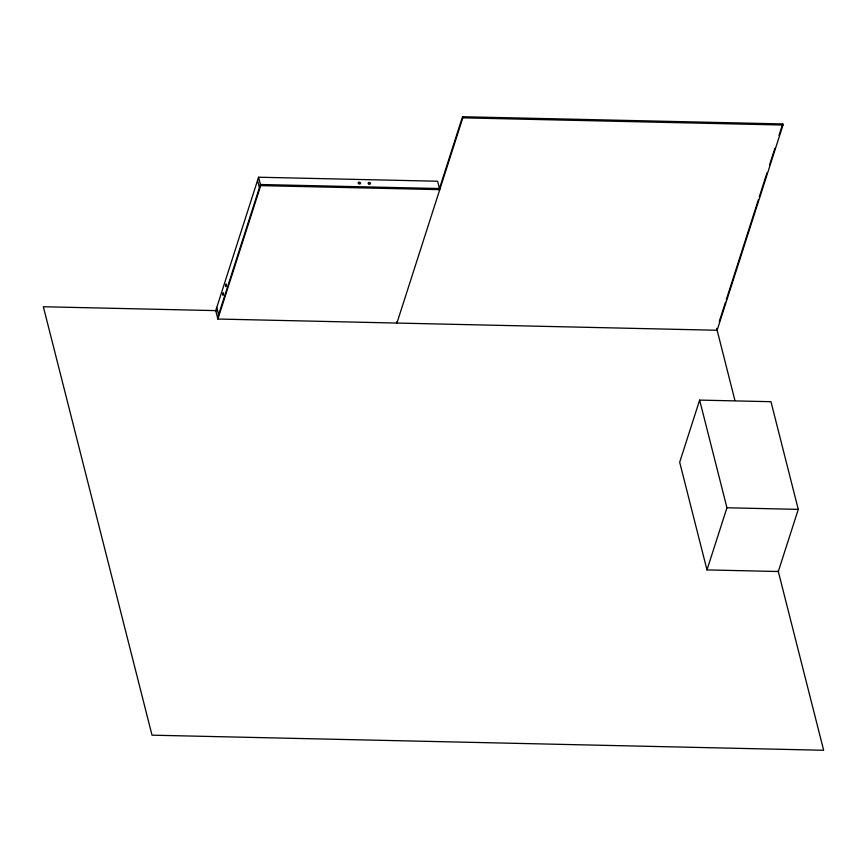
<?xml version="1.0" encoding="UTF-8"?>
<svg xmlns="http://www.w3.org/2000/svg" width="867" height="867" viewBox="0 0 867 867"><rect width="100%" height="100%" fill="white"/><g stroke="black" fill="none" stroke-linecap="round" stroke-linejoin="round"><path stroke-width="1.3" d="M217.877 319.034L260.707 185.625L439.753 189.645L437.618 181.236L258.572 177.215L215.742 310.624L217.877 319.034L717.117 330.251L782.999 125.043L782.717 123.927L462.523 116.731L439.049 189.83M217.595 317.907L260.425 184.508L439.471 188.529M462.523 116.731L462.805 117.847L396.923 323.055L396.631 321.928M719.307 321.429L725.484 302.193M726.308 299.635L758.419 199.594M759.243 197.026L767.067 172.663M769.538 164.968L774.892 148.29M779.01 135.469L782.717 123.927M699.636 400.099L679.685 462.252L706.984 569.912L778.317 571.516L798.269 509.373L770.958 401.703L699.636 400.099L726.947 507.769L706.984 569.912M462.805 117.847L782.999 125.043M216.674 310.635L43.35 306.745L152.018 735.173L823.65 750.269L778.122 570.779M726.947 507.769L798.269 509.373M716.651 328.387L734.923 400.446M258.572 177.215L260.707 185.625M257.542 180.423L259.396 187.705M216.772 307.417L218.625 314.699M222.721 294.011C223.502 298.801 223.849 289.329 222.721 294.011M225.518 285.297C226.309 290.12 226.645 280.453 225.518 285.297M358.515 183.555A1.225 0.845 17.8 0 0 360.52 183.533A1.225 0.845 17.8 0 0 359.101 182.222A1.225 0.845 17.8 0 0 358.515 183.555M368.497 183.782A1.225 0.845 17.8 0 0 370.502 183.761A1.225 0.845 17.8 0 0 369.082 182.449A1.225 0.845 17.8 0 0 368.497 183.782"/></g></svg>
